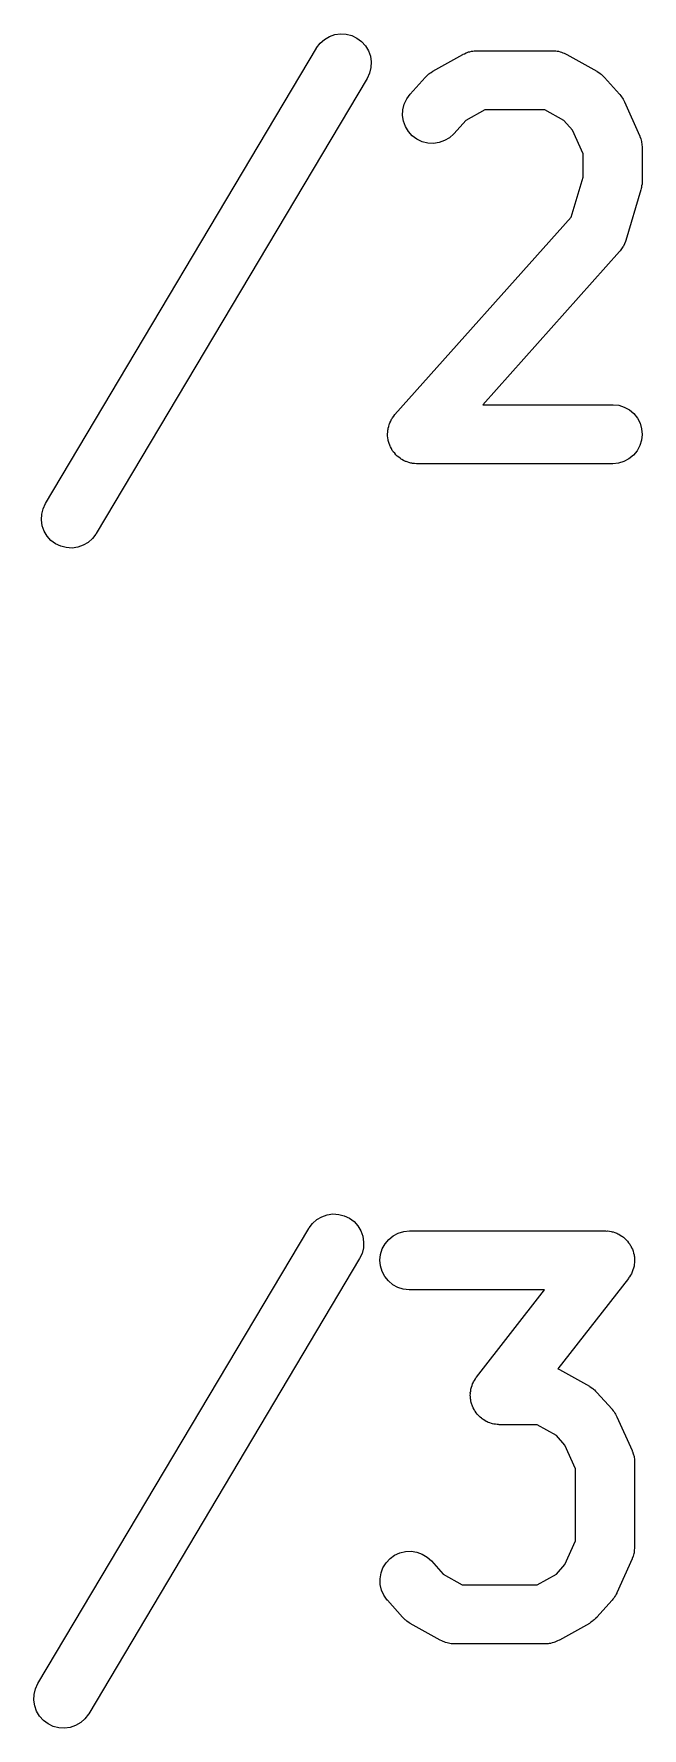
# Model space of a CAD drawing. Header units: millimetres. Extents: x 17 to 402, y -127 to -24.
# Drawn here: x 25.386 to 26.675, y -43.924 to -40.335 of the extents above; entities that cross this region are included whole.
import ezdxf

# ---------------------------------------------------------------- set-up
doc = ezdxf.new("R2010")
doc.units = ezdxf.units.MM
doc.header["$LTSCALE"] = 25.4
doc.layers.add('BLACK', color=7, linetype='CONTINUOUS')

msp = doc.modelspace()

# ---------------------------------------------------------------- linework, layer by layer
at = {"layer": 'BLACK', "linetype": 'Continuous'}
for p, q in [((26.0017, -40.3469), (26.0124, -40.3405)), ((26.0124, -40.3405), (26.0238, -40.3365)), ((26.0238, -40.3365), (26.036, -40.3349)), ((26.036, -40.3349), (26.048, -40.3355)), ((26.048, -40.3355), (26.0599, -40.3385)), ((26.0599, -40.3385), (26.0708, -40.3438)), ((25.4107, -41.3296), (25.985, -40.3654)), ((25.985, -40.3654), (25.9852, -40.3647)), ((25.9852, -40.3647), (25.9926, -40.3548)), ((25.9926, -40.3548), (26.0017, -40.3469)), ((26.0708, -40.3438), (26.0807, -40.3512)), ((26.0807, -40.3512), (26.0888, -40.3601)), ((26.0888, -40.3601), (26.0952, -40.3708)), ((26.0952, -40.3708), (26.0993, -40.3822)), ((26.2989, -40.3769), (26.302, -40.3753)), ((26.302, -40.3753), (26.3045, -40.3743)), ((26.3045, -40.3743), (26.307, -40.3733)), ((26.307, -40.3733), (26.3103, -40.3728)), ((26.3103, -40.3728), (26.3136, -40.3718)), ((26.3136, -40.3718), (26.3164, -40.3715)), ((26.3164, -40.3715), (26.3192, -40.3708)), ((26.3192, -40.3708), (26.3223, -40.3708)), ((26.3223, -40.3708), (26.3256, -40.3705)), ((26.3256, -40.3705), (26.4851, -40.3705)), ((26.4851, -40.3705), (26.4861, -40.3705)), ((26.4861, -40.3705), (26.4894, -40.371)), ((26.4894, -40.371), (26.4927, -40.371)), ((26.4927, -40.371), (26.4955, -40.3715)), ((26.4955, -40.3715), (26.4983, -40.3718)), ((26.4983, -40.3718), (26.5013, -40.3728)), ((26.5013, -40.3728), (26.5046, -40.3736)), ((26.5046, -40.3736), (26.5072, -40.3748)), ((26.5072, -40.3748), (26.5097, -40.3756)), ((26.5097, -40.3756), (26.5128, -40.3771)), ((26.1003, -40.4063), (26.0975, -40.4183)), ((26.0993, -40.3822), (26.101, -40.3941)), ((26.101, -40.3941), (26.1003, -40.4063)), ((26.2313, -40.4142), (26.2951, -40.3784)), ((26.2951, -40.3784), (26.2959, -40.3781)), ((26.2959, -40.3781), (26.2989, -40.3769)), ((26.5128, -40.3771), (26.5158, -40.3784)), ((26.5158, -40.3784), (26.5796, -40.4142)), ((26.0922, -40.4292), (25.5179, -41.3936)), ((26.0975, -40.4183), (26.0922, -40.4292)), ((26.1833, -40.4627), (26.2153, -40.4271)), ((26.2153, -40.4271), (26.2158, -40.4264)), ((26.2158, -40.4264), (26.2186, -40.4238)), ((26.2186, -40.4238), (26.2214, -40.4213)), ((26.2214, -40.4213), (26.2232, -40.4198)), ((26.2232, -40.4198), (26.225, -40.4183)), ((26.225, -40.4183), (26.2283, -40.4165)), ((26.2283, -40.4165), (26.2313, -40.4142)), ((26.5796, -40.4142), (26.5803, -40.4147)), ((26.5803, -40.4147), (26.5834, -40.417)), ((26.5834, -40.417), (26.5867, -40.4188)), ((26.5867, -40.4188), (26.5885, -40.4203)), ((26.5885, -40.4203), (26.5902, -40.4218)), ((26.5902, -40.4218), (26.5928, -40.4246)), ((26.5928, -40.4246), (26.5956, -40.4271)), ((26.5956, -40.4271), (26.6276, -40.4627)), ((26.1681, -40.4955), (26.1709, -40.4838)), ((26.1709, -40.4838), (26.1762, -40.4726)), ((26.1762, -40.4726), (26.1833, -40.4627)), ((26.6276, -40.4627), (26.6281, -40.4635)), ((26.6281, -40.4635), (26.6299, -40.466)), ((26.6299, -40.466), (26.6319, -40.4683)), ((26.6319, -40.4683), (26.6334, -40.4711)), ((26.6334, -40.4711), (26.6352, -40.4734)), ((26.6352, -40.4734), (26.6365, -40.4762)), ((26.6365, -40.4762), (26.638, -40.479)), ((26.638, -40.479), (26.67, -40.5503)), ((26.1676, -40.5077), (26.1681, -40.4955)), ((26.1694, -40.5199), (26.1676, -40.5077)), ((26.1734, -40.5313), (26.1694, -40.5199)), ((26.3014, -40.5181), (26.2766, -40.546)), ((26.3421, -40.4955), (26.3014, -40.5181)), ((26.4688, -40.4955), (26.3421, -40.4955)), ((26.5095, -40.5181), (26.4688, -40.4955)), ((26.5278, -40.5389), (26.5095, -40.5181)), ((26.1798, -40.5417), (26.1734, -40.5313)), ((26.1879, -40.5508), (26.1798, -40.5417)), ((26.1978, -40.558), (26.1879, -40.5508)), ((26.2669, -40.5549), (26.2565, -40.561)), ((26.276, -40.5468), (26.2669, -40.5549)), ((26.2766, -40.546), (26.276, -40.5468)), ((26.5504, -40.5892), (26.5278, -40.5389)), ((26.67, -40.5503), (26.6703, -40.5511)), ((26.6703, -40.5511), (26.6705, -40.5516)), ((26.6705, -40.5516), (26.6705, -40.5521)), ((26.6705, -40.5521), (26.6723, -40.5575)), ((26.2087, -40.5633), (26.1978, -40.558)), ((26.2207, -40.5663), (26.2087, -40.5633)), ((26.2329, -40.5668), (26.2207, -40.5663)), ((26.2448, -40.5651), (26.2329, -40.5668)), ((26.2565, -40.561), (26.2448, -40.5651)), ((26.5504, -40.6382), (26.5504, -40.5892)), ((26.6723, -40.5575), (26.6741, -40.5628)), ((26.6741, -40.5628), (26.6741, -40.5633)), ((26.6741, -40.5633), (26.6741, -40.5638)), ((26.6741, -40.5638), (26.6746, -40.5694)), ((26.6746, -40.5694), (26.6753, -40.575)), ((26.6753, -40.575), (26.6753, -40.5755)), ((26.6753, -40.5755), (26.6753, -40.576)), ((26.6753, -40.576), (26.6753, -40.6474)), ((26.525, -40.7233), (26.5504, -40.6382)), ((26.6733, -40.6626), (26.6728, -40.6651)), ((26.6741, -40.6603), (26.6733, -40.6626)), ((26.6743, -40.6568), (26.6741, -40.6603)), ((26.6751, -40.6532), (26.6743, -40.6568)), ((26.6753, -40.6481), (26.6751, -40.6507)), ((26.6751, -40.6507), (26.6751, -40.6532)), ((26.6753, -40.6474), (26.6753, -40.6481)), ((26.6728, -40.6651), (26.6408, -40.7723)), ((26.1513, -41.1414), (26.525, -40.7233)), ((26.6276, -40.7962), (26.3378, -41.1206)), ((26.6281, -40.7952), (26.6276, -40.7962)), ((26.6289, -40.7944), (26.6281, -40.7952)), ((26.6316, -40.7904), (26.6289, -40.7944)), ((26.6347, -40.7863), (26.6316, -40.7904)), ((26.6352, -40.7853), (26.6347, -40.7863)), ((26.6357, -40.7843), (26.6352, -40.7853)), ((26.6377, -40.7797), (26.6357, -40.7843)), ((26.6398, -40.7751), (26.6377, -40.7797)), ((26.64, -40.7741), (26.6398, -40.7751)), ((26.6405, -40.7731), (26.64, -40.7741)), ((26.6408, -40.7723), (26.6405, -40.7731)), ((26.3378, -41.1206), (26.6129, -41.1206)), ((26.6129, -41.1206), (26.6136, -41.1206)), ((26.6136, -41.1206), (26.6258, -41.1218)), ((26.6258, -41.1218), (26.6375, -41.1256)), ((26.6375, -41.1256), (26.6482, -41.1315)), ((26.1381, -41.1665), (26.1391, -41.1622)), ((26.1391, -41.1622), (26.1399, -41.1607)), ((26.1399, -41.1607), (26.1404, -41.1589)), ((26.1404, -41.1589), (26.1424, -41.1551)), ((26.1424, -41.1551), (26.1442, -41.1513)), ((26.1442, -41.1513), (26.1452, -41.1498)), ((26.1452, -41.1498), (26.1463, -41.148)), ((26.1463, -41.148), (26.149, -41.1447)), ((26.149, -41.1447), (26.1513, -41.1414)), ((26.6482, -41.1315), (26.6576, -41.1394)), ((26.6576, -41.1394), (26.6652, -41.1488)), ((26.6652, -41.1488), (26.6708, -41.1597)), ((26.6708, -41.1597), (26.6743, -41.1714)), ((26.1356, -41.1825), (26.1361, -41.1785)), ((26.1358, -41.1846), (26.1356, -41.1825)), ((26.1356, -41.1864), (26.1358, -41.1846)), ((26.1363, -41.1904), (26.1356, -41.1864)), ((26.1361, -41.1742), (26.1366, -41.1724)), ((26.1361, -41.1785), (26.1361, -41.1742)), ((26.1366, -41.1947), (26.1363, -41.1904)), ((26.1366, -41.1724), (26.1369, -41.1704)), ((26.1371, -41.1965), (26.1366, -41.1947)), ((26.1369, -41.1704), (26.1381, -41.1665)), ((26.1374, -41.1983), (26.1371, -41.1965)), ((26.1389, -41.2024), (26.1374, -41.1983)), ((26.6741, -41.1955), (26.6705, -41.2072)), ((26.6753, -41.1836), (26.6741, -41.1955)), ((26.6743, -41.1714), (26.6753, -41.1836)), ((26.1402, -41.2064), (26.1389, -41.2024)), ((26.1409, -41.2082), (26.1402, -41.2064)), ((26.1417, -41.21), (26.1409, -41.2082)), ((26.1437, -41.2135), (26.1417, -41.21)), ((26.1457, -41.2173), (26.1437, -41.2135)), ((26.147, -41.2186), (26.1457, -41.2173)), ((26.1478, -41.2204), (26.147, -41.2186)), ((26.1508, -41.2234), (26.1478, -41.2204)), ((26.1534, -41.2267), (26.1508, -41.2234)), ((26.1549, -41.228), (26.1534, -41.2267)), ((26.1562, -41.2293), (26.1549, -41.228)), ((26.1595, -41.2318), (26.1562, -41.2293)), ((26.1628, -41.2346), (26.1595, -41.2318)), ((26.1643, -41.2356), (26.1628, -41.2346)), ((26.1658, -41.2366), (26.1643, -41.2356)), ((26.1696, -41.2384), (26.1658, -41.2366)), ((26.6474, -41.2351), (26.6367, -41.2407)), ((26.6568, -41.2275), (26.6474, -41.2351)), ((26.6647, -41.2181), (26.6568, -41.2275)), ((26.6705, -41.2072), (26.6647, -41.2181)), ((26.1734, -41.2405), (26.1696, -41.2384)), ((26.1752, -41.241), (26.1734, -41.2405)), ((26.177, -41.2417), (26.1752, -41.241)), ((26.181, -41.243), (26.177, -41.2417)), ((26.1851, -41.2443), (26.181, -41.243)), ((26.1869, -41.2443), (26.1851, -41.2443)), ((26.1887, -41.2448), (26.1869, -41.2443)), ((26.193, -41.245), (26.1887, -41.2448)), ((26.1973, -41.2455), (26.193, -41.245)), ((26.1981, -41.2455), (26.1973, -41.2455)), ((26.6129, -41.2455), (26.1981, -41.2455)), ((26.625, -41.2443), (26.6129, -41.2455)), ((26.6367, -41.2407), (26.625, -41.2443)), ((25.4025, -41.3525), (25.4053, -41.3408)), ((25.4053, -41.3408), (25.4107, -41.3296)), ((25.4018, -41.3647), (25.4025, -41.3525)), ((25.4036, -41.3769), (25.4018, -41.3647)), ((25.4076, -41.3883), (25.4036, -41.3769)), ((25.414, -41.3987), (25.4076, -41.3883)), ((25.4221, -41.4078), (25.414, -41.3987)), ((25.432, -41.415), (25.4221, -41.4078)), ((25.4429, -41.4203), (25.432, -41.415)), ((25.5011, -41.4122), (25.4904, -41.4183)), ((25.5102, -41.404), (25.5011, -41.4122)), ((25.5176, -41.3944), (25.5102, -41.404)), ((25.5179, -41.3936), (25.5176, -41.3944)), ((25.4546, -41.4233), (25.4429, -41.4203)), ((25.4668, -41.4241), (25.4546, -41.4233)), ((25.479, -41.4223), (25.4668, -41.4241)), ((25.4904, -41.4183), (25.479, -41.4223)), ((25.9766, -42.8549), (25.9857, -42.8468)), ((25.9857, -42.8468), (25.9964, -42.8407)), ((25.9964, -42.8407), (26.0078, -42.8366)), ((26.0078, -42.8366), (26.02, -42.8348)), ((26.02, -42.8348), (26.0322, -42.8356)), ((26.0322, -42.8356), (26.0439, -42.8386)), ((26.0439, -42.8386), (26.0548, -42.844)), ((26.0548, -42.844), (26.0647, -42.8511)), ((26.0647, -42.8511), (26.0728, -42.8602)), ((25.3946, -43.8297), (25.969, -42.8653)), ((25.969, -42.8653), (25.9692, -42.8645)), ((25.9692, -42.8645), (25.9766, -42.8549)), ((26.0728, -42.8602), (26.0792, -42.8706)), ((26.0792, -42.8706), (26.0833, -42.8821)), ((26.0833, -42.8821), (26.085, -42.8942)), ((26.1303, -42.8981), (26.1381, -42.8887)), ((26.1381, -42.8887), (26.1475, -42.881)), ((26.1475, -42.881), (26.1582, -42.8752)), ((26.1582, -42.8752), (26.1699, -42.8716)), ((26.1699, -42.8716), (26.1821, -42.8706)), ((26.1821, -42.8706), (26.5968, -42.8706)), ((26.5968, -42.8706), (26.5979, -42.8706)), ((26.5979, -42.8706), (26.5999, -42.8709)), ((26.5999, -42.8709), (26.6022, -42.8706)), ((26.6022, -42.8706), (26.606, -42.8714)), ((26.606, -42.8714), (26.6098, -42.8719)), ((26.6098, -42.8719), (26.6118, -42.8727)), ((26.6118, -42.8727), (26.6141, -42.8729)), ((26.6141, -42.8729), (26.6177, -42.8744)), ((26.6177, -42.8744), (26.6215, -42.8757)), ((26.6215, -42.8757), (26.6235, -42.8767)), ((26.6235, -42.8767), (26.6256, -42.8775)), ((26.6256, -42.8775), (26.6289, -42.8795)), ((26.6289, -42.8795), (26.6322, -42.8815)), ((26.6322, -42.8815), (26.6339, -42.8828)), ((26.6339, -42.8828), (26.6357, -42.8841)), ((26.6357, -42.8841), (26.6385, -42.8869)), ((26.6385, -42.8869), (26.6416, -42.8894)), ((26.0815, -42.9184), (26.0764, -42.9293)), ((26.0845, -42.9064), (26.0815, -42.9184)), ((26.085, -42.8942), (26.0845, -42.9064)), ((26.1196, -42.9326), (26.1209, -42.9204)), ((26.1209, -42.9204), (26.1244, -42.9087)), ((26.1244, -42.9087), (26.1303, -42.8981)), ((26.6416, -42.8894), (26.6428, -42.8909)), ((26.6428, -42.8909), (26.6446, -42.8925)), ((26.6446, -42.8925), (26.6466, -42.8958)), ((26.6466, -42.8958), (26.6492, -42.8988)), ((26.6492, -42.8988), (26.6502, -42.9009)), ((26.6502, -42.9009), (26.6515, -42.9026)), ((26.6515, -42.9026), (26.653, -42.9062)), ((26.653, -42.9062), (26.6548, -42.9097)), ((26.6548, -42.9097), (26.6555, -42.9118)), ((26.6555, -42.9118), (26.6563, -42.9138)), ((26.6563, -42.9138), (26.657, -42.9176)), ((26.657, -42.9176), (26.6583, -42.9214)), ((26.6583, -42.9214), (26.6586, -42.9235)), ((26.6586, -42.9235), (26.6588, -42.9257)), ((26.0764, -42.9293), (25.5021, -43.8935)), ((26.1206, -42.9448), (26.1196, -42.9326)), ((26.1242, -42.9565), (26.1206, -42.9448)), ((26.1297, -42.9671), (26.1242, -42.9565)), ((26.6535, -42.9593), (26.6527, -42.9613)), ((26.6545, -42.9572), (26.6535, -42.9593)), ((26.6555, -42.9534), (26.6545, -42.9572)), ((26.657, -42.9499), (26.6555, -42.9534)), ((26.6576, -42.9476), (26.657, -42.9499)), ((26.6581, -42.9456), (26.6576, -42.9476)), ((26.6586, -42.9417), (26.6581, -42.9456)), ((26.6591, -42.9379), (26.6586, -42.9417)), ((26.6588, -42.9257), (26.6591, -42.9296)), ((26.6591, -42.9296), (26.6593, -42.9334)), ((26.6593, -42.9334), (26.6591, -42.9357)), ((26.6591, -42.9357), (26.6591, -42.9379)), ((26.1374, -42.9768), (26.1297, -42.9671)), ((26.1468, -42.9847), (26.1374, -42.9768)), ((26.1574, -42.9905), (26.1468, -42.9847)), ((26.1691, -42.9941), (26.1574, -42.9905)), ((26.1813, -42.9956), (26.1691, -42.9941)), ((26.1821, -42.9956), (26.1813, -42.9956)), ((26.4686, -42.9956), (26.1821, -42.9956)), ((26.3243, -43.1803), (26.4686, -42.9956)), ((26.6461, -42.9715), (26.4965, -43.1627)), ((26.6474, -42.9697), (26.6461, -42.9715)), ((26.6487, -42.9679), (26.6474, -42.9697)), ((26.6504, -42.9646), (26.6487, -42.9679)), ((26.6527, -42.9613), (26.6504, -42.9646)), ((26.4965, -43.1627), (26.4968, -43.163)), ((26.4968, -43.163), (26.4998, -43.1643)), ((26.4998, -43.1643), (26.5636, -43.1998)), ((26.3111, -43.214), (26.3119, -43.21)), ((26.3119, -43.21), (26.3124, -43.2062)), ((26.3124, -43.2062), (26.3129, -43.2041)), ((26.3129, -43.2041), (26.3134, -43.2018)), ((26.3134, -43.2018), (26.3147, -43.1983)), ((26.3147, -43.1983), (26.3159, -43.1945)), ((26.3159, -43.1945), (26.3169, -43.1927)), ((26.3169, -43.1927), (26.3177, -43.1907)), ((26.3177, -43.1907), (26.3197, -43.1874)), ((26.3197, -43.1874), (26.3218, -43.1838)), ((26.3218, -43.1838), (26.323, -43.182)), ((26.323, -43.182), (26.3243, -43.1803)), ((26.5636, -43.1998), (26.5643, -43.2003)), ((26.5643, -43.2003), (26.5674, -43.2026)), ((26.5674, -43.2026), (26.5707, -43.2046)), ((26.5707, -43.2046), (26.5725, -43.2062)), ((26.5725, -43.2062), (26.5742, -43.2074)), ((26.5742, -43.2074), (26.5768, -43.2102)), ((26.5768, -43.2102), (26.5796, -43.2128)), ((26.3114, -43.2161), (26.3111, -43.214)), ((26.3111, -43.2184), (26.3114, -43.2161)), ((26.3114, -43.2222), (26.3111, -43.2184)), ((26.3114, -43.2262), (26.3114, -43.2222)), ((26.3119, -43.2283), (26.3114, -43.2262)), ((26.3121, -43.2305), (26.3119, -43.2283)), ((26.3131, -43.2341), (26.3121, -43.2305)), ((26.3141, -43.2382), (26.3131, -43.2341)), ((26.3149, -43.2399), (26.3141, -43.2382)), ((26.3157, -43.2422), (26.3149, -43.2399)), ((26.3174, -43.2455), (26.3157, -43.2422)), ((26.319, -43.2493), (26.3174, -43.2455)), ((26.5796, -43.2128), (26.6116, -43.2486)), ((26.3202, -43.2511), (26.319, -43.2493)), ((26.3213, -43.2529), (26.3202, -43.2511)), ((26.3238, -43.2559), (26.3213, -43.2529)), ((26.3258, -43.2592), (26.3238, -43.2559)), ((26.3276, -43.2608), (26.3258, -43.2592)), ((26.3289, -43.2625), (26.3276, -43.2608)), ((26.3319, -43.2651), (26.3289, -43.2625)), ((26.3347, -43.2676), (26.3319, -43.2651)), ((26.3365, -43.2689), (26.3347, -43.2676)), ((26.3383, -43.2704), (26.3365, -43.2689)), ((26.3416, -43.2722), (26.3383, -43.2704)), ((26.3449, -43.2742), (26.3416, -43.2722)), ((26.3469, -43.2753), (26.3449, -43.2742)), ((26.3489, -43.2763), (26.3469, -43.2753)), ((26.3528, -43.2773), (26.3489, -43.2763)), ((26.3563, -43.2788), (26.3528, -43.2773)), ((26.3583, -43.2793), (26.3563, -43.2788)), ((26.3606, -43.2798), (26.3583, -43.2793)), ((26.3644, -43.2803), (26.3606, -43.2798)), ((26.3682, -43.2811), (26.3644, -43.2803)), ((26.3705, -43.2811), (26.3682, -43.2811)), ((26.3726, -43.2813), (26.3705, -43.2811)), ((26.3736, -43.2813), (26.3726, -43.2813)), ((26.4528, -43.2813), (26.3736, -43.2813)), ((26.4935, -43.304), (26.4528, -43.2813)), ((26.6116, -43.2486), (26.6121, -43.2491)), ((26.6121, -43.2491), (26.6139, -43.2516)), ((26.6139, -43.2516), (26.6159, -43.2542)), ((26.6159, -43.2542), (26.6174, -43.2567)), ((26.6174, -43.2567), (26.6192, -43.2592)), ((26.6192, -43.2592), (26.6205, -43.262)), ((26.6205, -43.262), (26.622, -43.2646)), ((26.622, -43.2646), (26.654, -43.3362)), ((26.5118, -43.3245), (26.4935, -43.304)), ((26.5344, -43.3748), (26.5118, -43.3245)), ((26.654, -43.3362), (26.6543, -43.337)), ((26.6543, -43.337), (26.6545, -43.3375)), ((26.6545, -43.3375), (26.6548, -43.3377)), ((26.6548, -43.3377), (26.6563, -43.3431)), ((26.6563, -43.3431), (26.6581, -43.3487)), ((26.6581, -43.3487), (26.6581, -43.3489)), ((26.6581, -43.3489), (26.6581, -43.3494)), ((26.6581, -43.3494), (26.6588, -43.355)), ((26.6588, -43.355), (26.6593, -43.3606)), ((26.5344, -43.527), (26.5344, -43.3748)), ((26.6593, -43.3606), (26.6593, -43.3611)), ((26.6593, -43.3611), (26.6593, -43.3616)), ((26.6593, -43.3616), (26.6593, -43.5402)), ((26.5118, -43.5773), (26.5344, -43.527)), ((26.1325, -43.5737), (26.1409, -43.5648)), ((26.1409, -43.5648), (26.1506, -43.5577)), ((26.1506, -43.5577), (26.1617, -43.5526)), ((26.1617, -43.5526), (26.1737, -43.5496)), ((26.1737, -43.5496), (26.1859, -43.5493)), ((26.1859, -43.5493), (26.1978, -43.5511)), ((26.1978, -43.5511), (26.2092, -43.5554)), ((26.2092, -43.5554), (26.2197, -43.5618)), ((26.2197, -43.5618), (26.2288, -43.5699)), ((26.2288, -43.5699), (26.2537, -43.5978)), ((26.654, -43.5656), (26.622, -43.6372)), ((26.6543, -43.5648), (26.654, -43.5653)), ((26.654, -43.5653), (26.654, -43.5656)), ((26.656, -43.5595), (26.6543, -43.5648)), ((26.6578, -43.5541), (26.656, -43.5595)), ((26.6581, -43.5531), (26.6578, -43.5536)), ((26.6578, -43.5536), (26.6578, -43.5541)), ((26.6586, -43.5475), (26.6581, -43.5531)), ((26.6593, -43.542), (26.6586, -43.5475)), ((26.6593, -43.5402), (26.6593, -43.5409)), ((26.6593, -43.5409), (26.6593, -43.5414)), ((26.6593, -43.5414), (26.6593, -43.542)), ((26.1198, -43.6075), (26.1219, -43.5953)), ((26.1219, -43.5953), (26.1259, -43.5841)), ((26.1259, -43.5841), (26.1325, -43.5737)), ((26.2537, -43.5978), (26.2941, -43.6204)), ((26.4528, -43.6204), (26.4935, -43.5978)), ((26.4935, -43.5978), (26.5118, -43.5773)), ((26.1201, -43.6197), (26.1198, -43.6075)), ((26.1229, -43.6316), (26.1201, -43.6197)), ((26.128, -43.6425), (26.1229, -43.6316)), ((26.2941, -43.6204), (26.4528, -43.6204)), ((26.62, -43.6405), (26.6187, -43.6433)), ((26.6217, -43.638), (26.62, -43.6405)), ((26.622, -43.6372), (26.6217, -43.638)), ((26.1348, -43.6527), (26.128, -43.6425)), ((26.1356, -43.6532), (26.1348, -43.6527)), ((26.1673, -43.689), (26.1356, -43.6532)), ((26.6116, -43.6532), (26.5796, -43.689)), ((26.6134, -43.6507), (26.6116, -43.6532)), ((26.6154, -43.6484), (26.6134, -43.6507)), ((26.6169, -43.6458), (26.6154, -43.6484)), ((26.6187, -43.6433), (26.6169, -43.6458)), ((26.1701, -43.6916), (26.1673, -43.689)), ((26.1729, -43.6944), (26.1701, -43.6916)), ((26.1747, -43.6956), (26.1729, -43.6944)), ((26.1765, -43.6971), (26.1747, -43.6956)), ((26.1795, -43.6992), (26.1765, -43.6971)), ((26.1828, -43.7015), (26.1795, -43.6992)), ((26.1836, -43.702), (26.1828, -43.7015)), ((26.2473, -43.7375), (26.1836, -43.702)), ((26.5636, -43.702), (26.4998, -43.7375)), ((26.5666, -43.6997), (26.5636, -43.702)), ((26.5699, -43.6977), (26.5666, -43.6997)), ((26.5717, -43.6961), (26.5699, -43.6977)), ((26.5735, -43.6949), (26.5717, -43.6961)), ((26.5763, -43.6921), (26.5735, -43.6949)), ((26.5791, -43.6895), (26.5763, -43.6921)), ((26.5796, -43.689), (26.5791, -43.6895)), ((26.2504, -43.7388), (26.2473, -43.7375)), ((26.2532, -43.7406), (26.2504, -43.7388)), ((26.256, -43.7413), (26.2532, -43.7406)), ((26.2585, -43.7424), (26.256, -43.7413)), ((26.2618, -43.7431), (26.2585, -43.7424)), ((26.2649, -43.7441), (26.2618, -43.7431)), ((26.2677, -43.7444), (26.2649, -43.7441)), ((26.2705, -43.7452), (26.2677, -43.7444)), ((26.2738, -43.7452), (26.2705, -43.7452)), ((26.2771, -43.7454), (26.2738, -43.7452)), ((26.2778, -43.7457), (26.2771, -43.7454)), ((26.4693, -43.7457), (26.2778, -43.7457)), ((26.4726, -43.7452), (26.4693, -43.7457)), ((26.4759, -43.7452), (26.4726, -43.7452)), ((26.4785, -43.7446), (26.4759, -43.7452)), ((26.4813, -43.7444), (26.4785, -43.7446)), ((26.4846, -43.7434), (26.4813, -43.7444)), ((26.4879, -43.7426), (26.4846, -43.7434)), ((26.4904, -43.7416), (26.4879, -43.7426)), ((26.493, -43.7408), (26.4904, -43.7416)), ((26.496, -43.7393), (26.493, -43.7408)), ((26.4991, -43.738), (26.496, -43.7393)), ((26.4998, -43.7375), (26.4991, -43.738)), ((25.3859, -43.8648), (25.3865, -43.8526)), ((25.3865, -43.8526), (25.3894, -43.8407)), ((25.3894, -43.8407), (25.3946, -43.8297)), ((25.3877, -43.8767), (25.3859, -43.8648)), ((25.3917, -43.8882), (25.3877, -43.8767)), ((25.398, -43.8988), (25.3917, -43.8882)), ((25.5021, -43.8935), (25.5016, -43.8942)), ((25.4061, -43.9077), (25.398, -43.8988)), ((25.416, -43.9151), (25.4061, -43.9077)), ((25.4269, -43.9204), (25.416, -43.9151)), ((25.4389, -43.9235), (25.4269, -43.9204)), ((25.4511, -43.924), (25.4389, -43.9235)), ((25.463, -43.9224), (25.4511, -43.924)), ((25.4744, -43.9184), (25.463, -43.9224)), ((25.4851, -43.9123), (25.4744, -43.9184)), ((25.4942, -43.9042), (25.4851, -43.9123)), ((25.5016, -43.8942), (25.4942, -43.9042))]:
    msp.add_line(p, q, dxfattribs=at)

doc.saveas('drawing.dxf')
